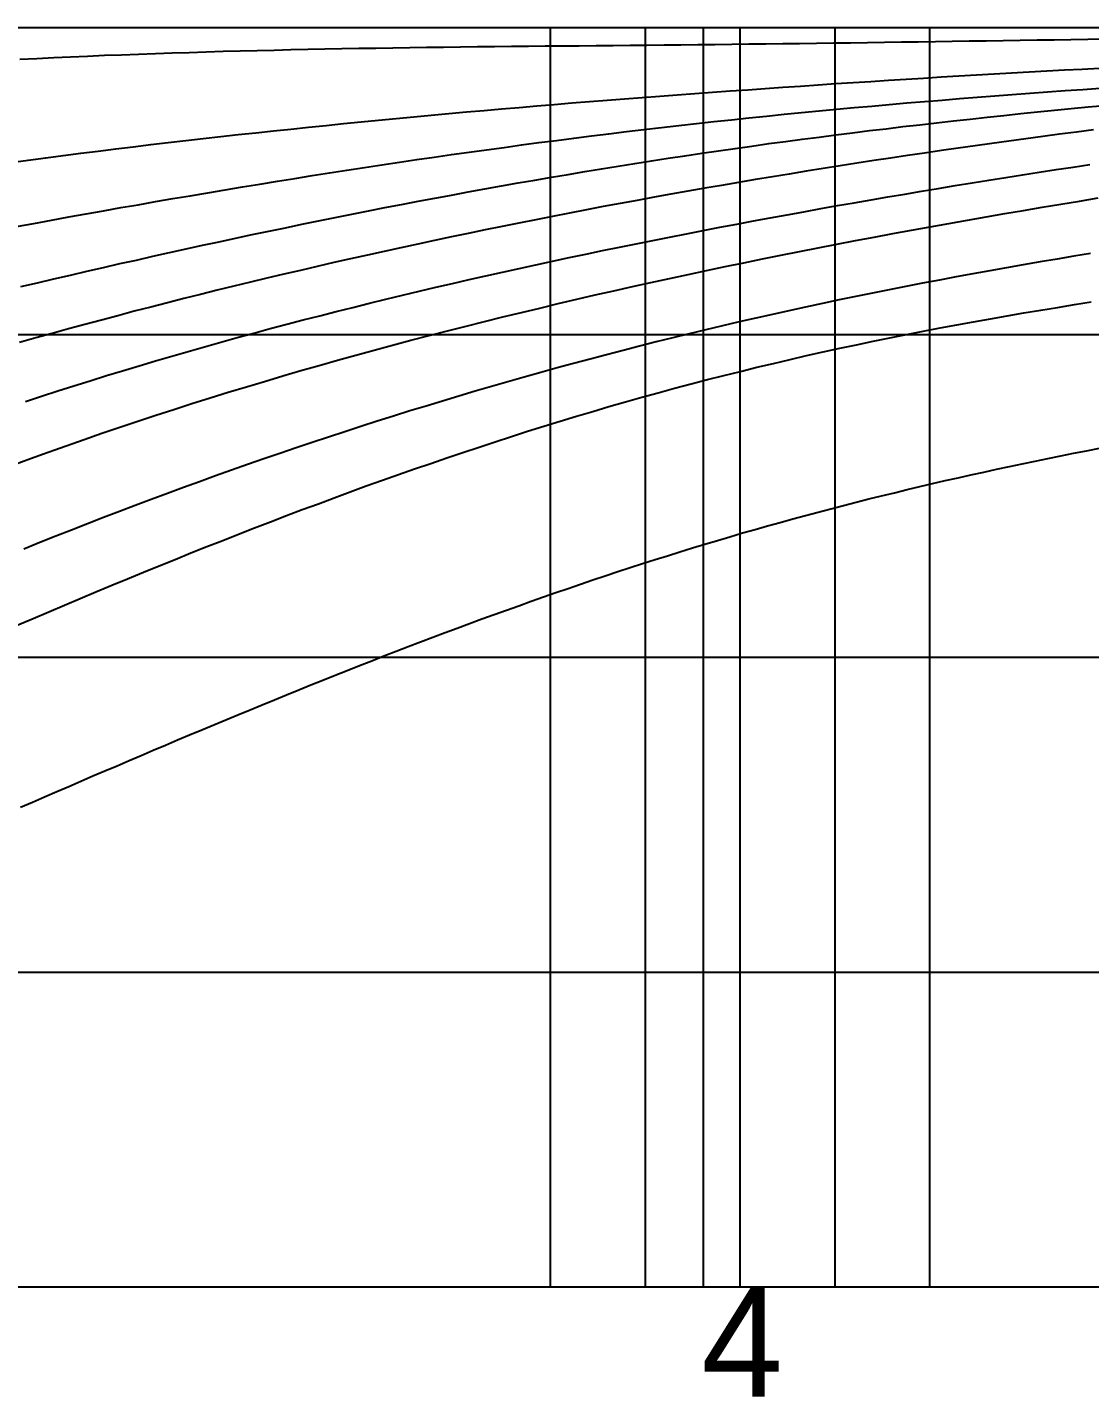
# Model space of a CAD drawing. Extents: x 3 to 181, y 2 to 128.
# Drawn here: x 44.69 to 54.37, y 55.96 to 68.43 of the extents above; entities that cross this region are included whole.
import ezdxf

# ---------------------------------------------------------------- set-up
doc = ezdxf.new("R2010")
doc.units = 0
doc.layers.get('0').update_dxf_attribs({"linetype": 'CONTINUOUS'})

msp = doc.modelspace()

# ---------------------------------------------------------------- linework, layer by layer
for p, q in [((16.439, 68.427), (160.955, 68.427)), ((49.452, 68.427), (49.452, 56.957)), ((50.316, 68.427), (50.316, 56.957)), ((50.848, 56.957), (50.848, 68.427)), ((51.18, 68.427), (51.18, 56.957)), ((52.044, 68.427), (52.044, 56.957)), ((52.908, 68.427), (52.908, 56.957)), ((50.848, 56.957), (50.848, 68.099)), ((16.439, 65.63), (160.955, 65.63)), ((16.439, 62.692), (160.955, 62.692)), ((16.439, 59.824), (160.955, 59.824)), ((16.439, 56.957), (154.073, 56.957))]:
    msp.add_line(p, q)
for points in [[(54.504, 68.319, 0), (54.349, 68.316, 0), (54.195, 68.314, 0), (54.041, 68.311, 0), (53.886, 68.309, 0), (53.732, 68.307, 0), (53.577, 68.305, 0), (53.423, 68.302, 0), (53.269, 68.3, 0), (53.114, 68.298, 0), (52.96, 68.295, 0), (52.805, 68.293, 0), (52.651, 68.291, 0), (52.496, 68.289, 0), (52.342, 68.287, 0), (52.188, 68.284, 0), (52.033, 68.282, 0), (51.879, 68.281, 0), (51.724, 68.278, 0), (51.57, 68.277, 0), (51.415, 68.275, 0), (51.261, 68.273, 0), (51.107, 68.271, 0), (50.952, 68.269, 0), (50.798, 68.268, 0), (50.643, 68.266, 0), (50.489, 68.265, 0), (50.334, 68.263, 0), (50.18, 68.262, 0), (50.026, 68.26, 0), (49.871, 68.259, 0), (49.717, 68.257, 0), (49.562, 68.256, 0), (49.408, 68.254, 0), (49.254, 68.253, 0), (49.099, 68.251, 0), (48.945, 68.249, 0), (48.79, 68.248, 0), (48.636, 68.246, 0), (48.482, 68.244, 0), (48.327, 68.242, 0), (48.173, 68.24, 0), (48.018, 68.238, 0), (47.864, 68.235, 0), (47.71, 68.233, 0), (47.555, 68.23, 0), (47.401, 68.227, 0), (47.246, 68.224, 0), (47.092, 68.221, 0), (46.938, 68.217, 0), (46.783, 68.213, 0), (46.629, 68.21, 0), (46.474, 68.206, 0), (46.32, 68.201, 0), (46.166, 68.196, 0), (46.011, 68.192, 0), (45.857, 68.186, 0), (45.703, 68.181, 0), (45.548, 68.175, 0), (45.394, 68.169, 0), (45.239, 68.162, 0), (45.085, 68.156, 0), (44.931, 68.148, 0), (44.776, 68.141, 0), (44.622, 68.133, 0)], [(44.54, 67.196, 0), (44.699, 67.218, 0), (44.858, 67.239, 0), (45.018, 67.26, 0), (45.177, 67.28, 0), (45.337, 67.3, 0), (45.496, 67.32, 0), (45.655, 67.339, 0), (45.815, 67.359, 0), (45.974, 67.377, 0), (46.134, 67.396, 0), (46.293, 67.414, 0), (46.453, 67.432, 0), (46.612, 67.45, 0), (46.772, 67.467, 0), (46.932, 67.484, 0), (47.091, 67.501, 0), (47.251, 67.518, 0), (47.411, 67.534, 0), (47.571, 67.55, 0), (47.73, 67.566, 0), (47.89, 67.582, 0), (48.05, 67.597, 0), (48.21, 67.612, 0), (48.37, 67.627, 0), (48.53, 67.641, 0), (48.69, 67.656, 0), (48.85, 67.67, 0), (49.01, 67.684, 0), (49.17, 67.698, 0), (49.33, 67.711, 0), (49.49, 67.725, 0), (49.65, 67.738, 0), (49.81, 67.751, 0), (49.97, 67.763, 0), (50.13, 67.776, 0), (50.29, 67.788, 0), (50.45, 67.801, 0), (50.61, 67.813, 0), (50.77, 67.825, 0), (50.931, 67.836, 0), (51.091, 67.848, 0), (51.251, 67.859, 0), (51.411, 67.871, 0), (51.571, 67.882, 0), (51.732, 67.892, 0), (51.892, 67.903, 0), (52.052, 67.914, 0), (52.212, 67.924, 0), (52.373, 67.935, 0), (52.533, 67.945, 0), (52.693, 67.955, 0), (52.853, 67.965, 0), (53.014, 67.975, 0), (53.174, 67.984, 0), (53.334, 67.994, 0), (53.495, 68.003, 0), (53.655, 68.012, 0), (53.815, 68.021, 0), (53.975, 68.03, 0), (54.136, 68.039, 0), (54.296, 68.047, 0), (54.456, 68.056, 0)], [(44.593, 66.613, 0), (44.751, 66.642, 0), (44.91, 66.671, 0), (45.068, 66.7, 0), (45.226, 66.728, 0), (45.384, 66.757, 0), (45.542, 66.785, 0), (45.7, 66.812, 0), (45.859, 66.84, 0), (46.017, 66.867, 0), (46.175, 66.894, 0), (46.334, 66.921, 0), (46.492, 66.948, 0), (46.651, 66.974, 0), (46.809, 67, 0), (46.968, 67.026, 0), (47.126, 67.051, 0), (47.285, 67.077, 0), (47.444, 67.102, 0), (47.602, 67.126, 0), (47.761, 67.15, 0), (47.92, 67.174, 0), (48.079, 67.198, 0), (48.237, 67.222, 0), (48.396, 67.245, 0), (48.555, 67.268, 0), (48.714, 67.29, 0), (48.873, 67.312, 0), (49.032, 67.334, 0), (49.191, 67.356, 0), (49.35, 67.377, 0), (49.51, 67.397, 0), (49.669, 67.418, 0), (49.828, 67.438, 0), (49.987, 67.458, 0), (50.147, 67.477, 0), (50.306, 67.496, 0), (50.465, 67.515, 0), (50.625, 67.533, 0), (50.784, 67.551, 0), (50.944, 67.569, 0), (51.103, 67.586, 0), (51.263, 67.603, 0), (51.422, 67.619, 0), (51.582, 67.635, 0), (51.742, 67.651, 0), (51.902, 67.666, 0), (52.061, 67.681, 0), (52.221, 67.696, 0), (52.381, 67.71, 0), (52.541, 67.725, 0), (52.701, 67.739, 0), (52.861, 67.752, 0), (53.021, 67.765, 0), (53.181, 67.778, 0), (53.341, 67.791, 0), (53.501, 67.804, 0), (53.661, 67.816, 0), (53.821, 67.828, 0), (53.981, 67.84, 0), (54.142, 67.851, 0), (54.302, 67.862, 0), (54.462, 67.874, 0)], [(44.632, 66.066, 0), (44.782, 66.101, 0), (44.933, 66.136, 0), (45.083, 66.171, 0), (45.233, 66.206, 0), (45.384, 66.24, 0), (45.534, 66.275, 0), (45.684, 66.308, 0), (45.835, 66.342, 0), (45.986, 66.376, 0), (46.136, 66.409, 0), (46.287, 66.442, 0), (46.438, 66.474, 0), (46.588, 66.507, 0), (46.739, 66.539, 0), (46.89, 66.57, 0), (47.041, 66.602, 0), (47.192, 66.633, 0), (47.343, 66.664, 0), (47.494, 66.695, 0), (47.645, 66.725, 0), (47.797, 66.755, 0), (47.948, 66.785, 0), (48.099, 66.814, 0), (48.251, 66.843, 0), (48.402, 66.871, 0), (48.553, 66.9, 0), (48.705, 66.928, 0), (48.856, 66.956, 0), (49.008, 66.983, 0), (49.16, 67.01, 0), (49.312, 67.036, 0), (49.463, 67.062, 0), (49.615, 67.088, 0), (49.767, 67.114, 0), (49.919, 67.139, 0), (50.071, 67.163, 0), (50.223, 67.188, 0), (50.376, 67.212, 0), (50.528, 67.235, 0), (50.68, 67.258, 0), (50.833, 67.281, 0), (50.985, 67.303, 0), (51.137, 67.325, 0), (51.29, 67.346, 0), (51.443, 67.368, 0), (51.595, 67.388, 0), (51.748, 67.409, 0), (51.901, 67.428, 0), (52.053, 67.448, 0), (52.206, 67.467, 0), (52.359, 67.486, 0), (52.512, 67.504, 0), (52.665, 67.523, 0), (52.818, 67.54, 0), (52.971, 67.558, 0), (53.125, 67.575, 0), (53.278, 67.592, 0), (53.431, 67.609, 0), (53.584, 67.625, 0), (53.738, 67.641, 0), (53.891, 67.656, 0), (54.044, 67.672, 0), (54.198, 67.687, 0), (54.351, 67.702, 0), (54.505, 67.716, 0)], [(54.4, 67.493, 0), (54.246, 67.473, 0), (54.092, 67.453, 0), (53.938, 67.433, 0), (53.784, 67.412, 0), (53.63, 67.391, 0), (53.476, 67.37, 0), (53.322, 67.349, 0), (53.169, 67.327, 0), (53.015, 67.305, 0), (52.861, 67.282, 0), (52.707, 67.26, 0), (52.553, 67.237, 0), (52.399, 67.213, 0), (52.245, 67.189, 0), (52.092, 67.165, 0), (51.938, 67.141, 0), (51.784, 67.116, 0), (51.63, 67.091, 0), (51.476, 67.066, 0), (51.322, 67.04, 0), (51.168, 67.014, 0), (51.014, 66.988, 0), (50.86, 66.961, 0), (50.706, 66.934, 0), (50.552, 66.907, 0), (50.398, 66.879, 0), (50.244, 66.851, 0), (50.09, 66.823, 0), (49.936, 66.794, 0), (49.782, 66.764, 0), (49.629, 66.735, 0), (49.475, 66.705, 0), (49.321, 66.675, 0), (49.167, 66.644, 0), (49.014, 66.613, 0), (48.86, 66.582, 0), (48.707, 66.55, 0), (48.553, 66.519, 0), (48.4, 66.486, 0), (48.247, 66.453, 0), (48.093, 66.42, 0), (47.941, 66.387, 0), (47.788, 66.353, 0), (47.635, 66.319, 0), (47.482, 66.284, 0), (47.33, 66.249, 0), (47.178, 66.214, 0), (47.026, 66.178, 0), (46.873, 66.142, 0), (46.722, 66.106, 0), (46.57, 66.069, 0), (46.419, 66.032, 0), (46.267, 65.995, 0), (46.116, 65.957, 0), (45.966, 65.918, 0), (45.815, 65.88, 0), (45.665, 65.841, 0), (45.514, 65.801, 0), (45.365, 65.761, 0), (45.215, 65.721, 0), (45.065, 65.681, 0), (44.916, 65.64, 0), (44.767, 65.598, 0), (44.619, 65.557, 0)], [(44.673, 65.02, 0), (44.82, 65.068, 0), (44.968, 65.116, 0), (45.115, 65.163, 0), (45.263, 65.209, 0), (45.411, 65.255, 0), (45.559, 65.3, 0), (45.708, 65.345, 0), (45.857, 65.389, 0), (46.006, 65.433, 0), (46.155, 65.476, 0), (46.304, 65.518, 0), (46.453, 65.56, 0), (46.603, 65.602, 0), (46.753, 65.642, 0), (46.903, 65.683, 0), (47.053, 65.723, 0), (47.203, 65.762, 0), (47.354, 65.801, 0), (47.504, 65.839, 0), (47.655, 65.877, 0), (47.806, 65.915, 0), (47.957, 65.951, 0), (48.108, 65.988, 0), (48.259, 66.024, 0), (48.411, 66.06, 0), (48.562, 66.095, 0), (48.714, 66.13, 0), (48.866, 66.164, 0), (49.017, 66.198, 0), (49.169, 66.231, 0), (49.322, 66.265, 0), (49.474, 66.297, 0), (49.626, 66.33, 0), (49.778, 66.362, 0), (49.93, 66.394, 0), (50.083, 66.425, 0), (50.235, 66.456, 0), (50.388, 66.487, 0), (50.54, 66.517, 0), (50.693, 66.547, 0), (50.846, 66.576, 0), (50.998, 66.606, 0), (51.151, 66.635, 0), (51.304, 66.664, 0), (51.457, 66.692, 0), (51.61, 66.72, 0), (51.763, 66.748, 0), (51.916, 66.776, 0), (52.069, 66.803, 0), (52.222, 66.83, 0), (52.375, 66.856, 0), (52.528, 66.883, 0), (52.681, 66.909, 0), (52.834, 66.935, 0), (52.987, 66.96, 0), (53.141, 66.986, 0), (53.294, 67.01, 0), (53.447, 67.035, 0), (53.601, 67.059, 0), (53.754, 67.084, 0), (53.907, 67.107, 0), (54.061, 67.131, 0), (54.214, 67.154, 0), (54.368, 67.177, 0)], [(44.557, 64.441, 0), (44.719, 64.5, 0), (44.881, 64.559, 0), (45.044, 64.617, 0), (45.207, 64.674, 0), (45.37, 64.73, 0), (45.534, 64.786, 0), (45.697, 64.841, 0), (45.861, 64.895, 0), (46.026, 64.948, 0), (46.19, 65, 0), (46.355, 65.052, 0), (46.52, 65.103, 0), (46.686, 65.154, 0), (46.851, 65.203, 0), (47.017, 65.252, 0), (47.183, 65.301, 0), (47.349, 65.348, 0), (47.516, 65.395, 0), (47.682, 65.442, 0), (47.849, 65.487, 0), (48.016, 65.532, 0), (48.183, 65.577, 0), (48.35, 65.621, 0), (48.518, 65.664, 0), (48.686, 65.707, 0), (48.853, 65.749, 0), (49.022, 65.79, 0), (49.19, 65.831, 0), (49.358, 65.871, 0), (49.526, 65.911, 0), (49.695, 65.951, 0), (49.863, 65.99, 0), (50.032, 66.028, 0), (50.201, 66.066, 0), (50.37, 66.103, 0), (50.539, 66.14, 0), (50.708, 66.177, 0), (50.877, 66.213, 0), (51.046, 66.248, 0), (51.215, 66.283, 0), (51.385, 66.318, 0), (51.554, 66.352, 0), (51.724, 66.386, 0), (51.893, 66.419, 0), (52.063, 66.453, 0), (52.233, 66.485, 0), (52.402, 66.517, 0), (52.572, 66.549, 0), (52.742, 66.58, 0), (52.912, 66.611, 0), (53.082, 66.642, 0), (53.252, 66.672, 0), (53.422, 66.702, 0), (53.592, 66.731, 0), (53.763, 66.76, 0), (53.933, 66.789, 0), (54.103, 66.817, 0), (54.273, 66.845, 0), (54.444, 66.873, 0)], [(54.374, 66.367, 0), (54.221, 66.342, 0), (54.068, 66.316, 0), (53.914, 66.29, 0), (53.761, 66.264, 0), (53.608, 66.237, 0), (53.455, 66.21, 0), (53.303, 66.182, 0), (53.15, 66.154, 0), (52.997, 66.125, 0), (52.844, 66.096, 0), (52.692, 66.067, 0), (52.539, 66.037, 0), (52.387, 66.006, 0), (52.235, 65.975, 0), (52.083, 65.944, 0), (51.931, 65.912, 0), (51.779, 65.879, 0), (51.627, 65.846, 0), (51.476, 65.812, 0), (51.324, 65.778, 0), (51.173, 65.744, 0), (51.022, 65.709, 0), (50.87, 65.673, 0), (50.719, 65.636, 0), (50.569, 65.599, 0), (50.418, 65.562, 0), (50.267, 65.524, 0), (50.117, 65.485, 0), (49.966, 65.446, 0), (49.816, 65.406, 0), (49.666, 65.366, 0), (49.516, 65.325, 0), (49.367, 65.284, 0), (49.217, 65.242, 0), (49.068, 65.199, 0), (48.918, 65.156, 0), (48.769, 65.113, 0), (48.62, 65.069, 0), (48.471, 65.024, 0), (48.322, 64.978, 0), (48.174, 64.933, 0), (48.026, 64.886, 0), (47.877, 64.84, 0), (47.729, 64.792, 0), (47.581, 64.744, 0), (47.434, 64.696, 0), (47.286, 64.647, 0), (47.139, 64.597, 0), (46.991, 64.547, 0), (46.844, 64.497, 0), (46.697, 64.445, 0), (46.551, 64.394, 0), (46.404, 64.342, 0), (46.258, 64.289, 0), (46.112, 64.236, 0), (45.966, 64.182, 0), (45.82, 64.128, 0), (45.674, 64.073, 0), (45.529, 64.018, 0), (45.384, 63.962, 0), (45.239, 63.906, 0), (45.094, 63.849, 0), (44.949, 63.792, 0), (44.804, 63.734, 0), (44.66, 63.676, 0)], [(44.599, 62.982, 0), (44.743, 63.043, 0), (44.886, 63.104, 0), (45.029, 63.165, 0), (45.173, 63.226, 0), (45.316, 63.286, 0), (45.46, 63.346, 0), (45.604, 63.406, 0), (45.748, 63.465, 0), (45.892, 63.524, 0), (46.036, 63.582, 0), (46.181, 63.64, 0), (46.325, 63.698, 0), (46.47, 63.755, 0), (46.615, 63.812, 0), (46.76, 63.868, 0), (46.905, 63.924, 0), (47.05, 63.98, 0), (47.195, 64.035, 0), (47.341, 64.089, 0), (47.486, 64.143, 0), (47.632, 64.197, 0), (47.778, 64.25, 0), (47.924, 64.302, 0), (48.071, 64.354, 0), (48.217, 64.405, 0), (48.364, 64.456, 0), (48.51, 64.506, 0), (48.657, 64.556, 0), (48.805, 64.605, 0), (48.952, 64.653, 0), (49.099, 64.701, 0), (49.247, 64.748, 0), (49.395, 64.794, 0), (49.543, 64.84, 0), (49.691, 64.885, 0), (49.84, 64.929, 0), (49.988, 64.973, 0), (50.137, 65.016, 0), (50.286, 65.058, 0), (50.435, 65.099, 0), (50.585, 65.14, 0), (50.735, 65.18, 0), (50.885, 65.219, 0), (51.035, 65.257, 0), (51.185, 65.294, 0), (51.335, 65.331, 0), (51.486, 65.367, 0), (51.637, 65.402, 0), (51.788, 65.437, 0), (51.939, 65.471, 0), (52.091, 65.504, 0), (52.242, 65.536, 0), (52.394, 65.568, 0), (52.546, 65.599, 0), (52.698, 65.63, 0), (52.85, 65.659, 0), (53.003, 65.689, 0), (53.155, 65.717, 0), (53.308, 65.745, 0), (53.461, 65.773, 0), (53.614, 65.8, 0), (53.767, 65.826, 0), (53.92, 65.852, 0), (54.073, 65.877, 0), (54.227, 65.902, 0), (54.38, 65.926, 0)], [(44.628, 61.324, 0), (44.738, 61.372, 0), (44.848, 61.419, 0), (44.958, 61.467, 0), (45.068, 61.514, 0), (45.178, 61.561, 0), (45.288, 61.609, 0), (45.398, 61.656, 0), (45.508, 61.703, 0), (45.618, 61.75, 0), (45.728, 61.797, 0), (45.838, 61.843, 0), (45.948, 61.89, 0), (46.058, 61.937, 0), (46.168, 61.983, 0), (46.279, 62.029, 0), (46.389, 62.075, 0), (46.499, 62.121, 0), (46.609, 62.167, 0), (46.72, 62.213, 0), (46.83, 62.258, 0), (46.941, 62.303, 0), (47.051, 62.349, 0), (47.162, 62.394, 0), (47.273, 62.438, 0), (47.383, 62.483, 0), (47.494, 62.527, 0), (47.605, 62.571, 0), (47.716, 62.615, 0), (47.827, 62.658, 0), (47.938, 62.702, 0), (48.049, 62.745, 0), (48.16, 62.788, 0), (48.272, 62.83, 0), (48.383, 62.873, 0), (48.495, 62.915, 0), (48.606, 62.956, 0), (48.718, 62.998, 0), (48.83, 63.039, 0), (48.942, 63.08, 0), (49.054, 63.12, 0), (49.166, 63.16, 0), (49.278, 63.2, 0), (49.391, 63.24, 0), (49.503, 63.279, 0), (49.615, 63.318, 0), (49.728, 63.356, 0), (49.841, 63.395, 0), (49.954, 63.432, 0), (50.067, 63.47, 0), (50.18, 63.507, 0), (50.293, 63.544, 0), (50.407, 63.58, 0), (50.52, 63.615, 0), (50.634, 63.651, 0), (50.748, 63.686, 0), (50.861, 63.72, 0), (50.976, 63.755, 0), (51.09, 63.788, 0), (51.204, 63.822, 0), (51.319, 63.854, 0), (51.433, 63.887, 0), (51.548, 63.919, 0), (51.663, 63.95, 0), (51.778, 63.982, 0), (51.893, 64.012, 0), (52.008, 64.043, 0), (52.124, 64.073, 0), (52.239, 64.102, 0), (52.355, 64.132, 0), (52.471, 64.16, 0), (52.587, 64.189, 0), (52.703, 64.217, 0), (52.819, 64.245, 0), (52.935, 64.272, 0), (53.051, 64.299, 0), (53.167, 64.325, 0), (53.284, 64.352, 0), (53.401, 64.377, 0), (53.517, 64.403, 0), (53.634, 64.428, 0), (53.751, 64.453, 0), (53.868, 64.477, 0), (53.985, 64.501, 0), (54.102, 64.525, 0), (54.219, 64.548, 0), (54.336, 64.571, 0), (54.454, 64.594, 0)]]:
    msp.add_polyline3d(points)

# ---------------------------------------------------------------- texts
msp.add_text('4', height=1).set_placement((50.83, 55.957))

doc.saveas('drawing.dxf')
